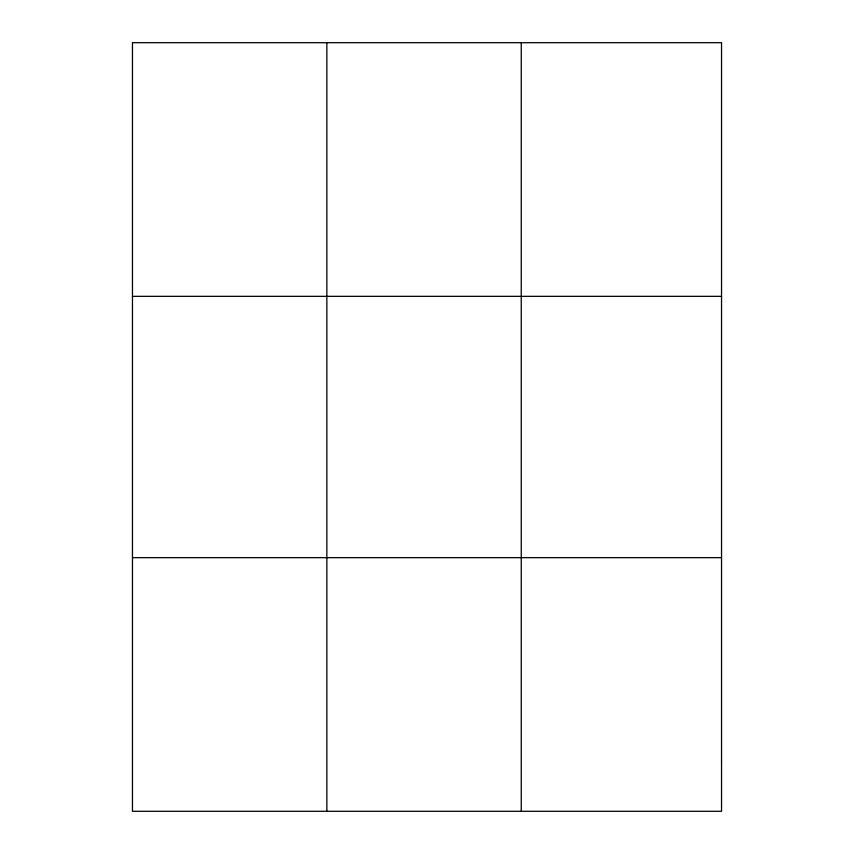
<?xml version="1.0" encoding="UTF-8"?>
<svg xmlns="http://www.w3.org/2000/svg" width="854" height="854" viewBox="0 0 854 854"><rect width="100%" height="100%" fill="white"/><g stroke="black" fill="none" stroke-linecap="round" stroke-linejoin="round"><path stroke-width="1.28" d="M326.858 811.3L326.858 42.7M521.25 811.3L521.25 42.7M132.466 296.338L721.534 296.338M132.466 557.662L721.534 557.662M721.534 760.572L721.534 811.3L132.466 811.3L132.466 42.7L721.534 42.7L721.534 760.572"/></g></svg>
